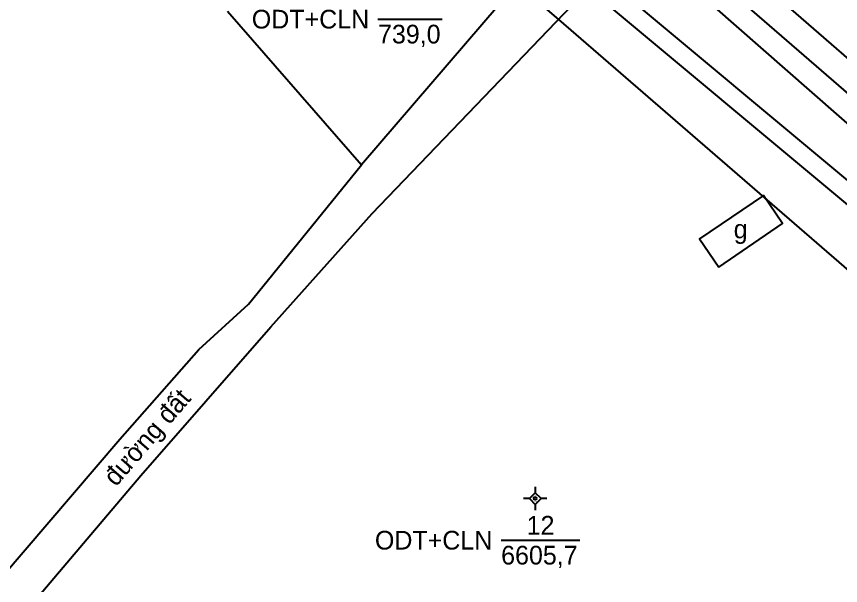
# Model space of a CAD drawing. Extents: x 549390 to 550118, y 1841259 to 1842146.
# Drawn here: x 549734.6 to 549822.8, y 1841829.2 to 1841890.1 of the extents above; entities that cross this region are included whole.
import ezdxf

# ---------------------------------------------------------------- set-up
doc = ezdxf.new("R2010")
doc.units = 0
for name, color, linetype in [('Level 10', 7, 'Continuous'), ('Level 11', 7, 'Continuous'), ('Level 13', 7, 'Continuous'), ('Level 14', 7, 'Continuous'), ('Level 15', 7, 'Continuous'), ('Level 16', 7, 'Continuous'), ('Level 2', 7, 'Continuous'), ('Level 22', 7, 'Continuous'), ('Level 23', 7, 'Continuous'), ('Level 28', 7, 'Continuous'), ('Level 4', 7, 'Continuous'), ('Level 46', 7, 'Continuous'), ('Level 50', 7, 'Continuous')]:
    doc.layers.add(name, color=color, linetype=linetype)

msp = doc.modelspace()

# ---------------------------------------------------------------- linework, layer by layer
at = {"layer": 'Level 10'}
msp.add_line((549757.2, 1841890.66), (549771.54, 1841874.24), dxfattribs=at)
at = {"layer": 'Level 11'}
for p, q in [((549790.124, 1841839.793), (549790.124, 1841839.168)), ((549789.499, 1841838.543), (549788.874, 1841838.543)), ((549790.124, 1841839.168), (549789.499, 1841838.543)), ((549789.499, 1841838.543), (549790.124, 1841837.918)), ((549790.749, 1841838.543), (549790.124, 1841839.168)), ((549790.124, 1841837.918), (549790.749, 1841838.543)), ((549791.374, 1841838.543), (549790.749, 1841838.543)), ((549790.124, 1841837.918), (549790.124, 1841837.293))]:
    msp.add_line(p, q, dxfattribs=at)
msp.add_circle((549790.124, 1841838.543), 0.15, dxfattribs=at)
at = {"layer": 'Level 13'}
for p, q in [((549773.3, 1841889.821), (549780.17, 1841889.821)), ((549786.469, 1841834.092), (549794.899, 1841834.092))]:
    msp.add_line(p, q, dxfattribs=at)
at = {"layer": 'Level 14'}
msp.add_lwpolyline([(549809.76, 1841863.31), (549816.58, 1841867.95), (549814.52, 1841870.97), (549807.7, 1841866.33)], close=True, dxfattribs=at)
at = {"layer": 'Level 22'}
msp.add_lwpolyline([(549683.458, 1842000), (549734.43, 1841958.909), (549792.886, 1841908.434), (549854.06, 1841855.451)], dxfattribs=at)
at = {"layer": 'Level 23'}
for points in [[(549780.35, 1841915.83), (549795.55, 1841902.2), (549771.54, 1841874.24)], [(549736.08, 1841826.99), (549747.95, 1841841), (549761.86, 1841856.9), (549772.68, 1841869.03), (549800.93, 1841898.47), (549846.58, 1841858.41)], [(549712.68, 1841806.12), (549733.03, 1841830.12), (549745.71, 1841844.89), (549754.15, 1841854.48), (549759.46, 1841859.33), (549771.54, 1841874.24)]]:
    msp.add_lwpolyline(points, dxfattribs=at)
at = {"layer": 'Level 46'}
msp.add_lwpolyline([(549573, 1842100), (549580.99, 1842088.64), (549590.34, 1842080.72), (549689.33, 1842000), (549743.71, 1841954.97), (549853.1, 1841859.96), (550014.42, 1841724.51), (550100, 1841655.92)], dxfattribs=at)
at = {"layer": 'Level 50'}
msp.add_line((549792.6, 1841889.79), (549839.28, 1841849.36), dxfattribs=at)
for points in [[(550000.63, 1841724.424), (549949.05, 1841766.249), (549900.097, 1841808.062), (549834.723, 1841863.256), (549772.33, 1841915.318), (549713.25, 1841964.538), (549669.776, 1842000.768)], [(549999.37, 1841722.871), (549947.77, 1841764.711), (549898.803, 1841806.538), (549833.437, 1841861.724), (549771.05, 1841913.782), (549711.97, 1841963.002), (549668.495, 1841999.232)], [(549788.18, 1841893.62), (549788.202, 1841893.598), (549792.6, 1841889.79)]]:
    msp.add_lwpolyline(points, dxfattribs=at)

# ---------------------------------------------------------------- texts
at = {"layer": 'Level 13'}
msp.add_text('12', height=2, dxfattribs=at).set_placement((549789.205, 1841834.692))
at = {"layer": 'Level 15'}
for s, p in [('ODT+CLN', (549789.779, 1841838.67)), ('Khối 1', (549789.927, 1841838.43)), ('Khối 1', (549789.927, 1841838.31)), ('Minh', (549789.97, 1841838.55)), ('12', (549790.057, 1841838.79)), ('Quyên', (549789.94, 1841838.19))]:
    msp.add_text(s, height=0.1, dxfattribs=at).set_placement(p)
at = {"layer": 'Level 16'}
msp.add_text('g', height=2, dxfattribs=at).set_placement((549811.35, 1841866.37))
at = {"layer": 'Level 2'}
for p in [(549759.809, 1841888.821), (549772.977, 1841833.092)]:
    msp.add_text('ODT+CLN', height=2, dxfattribs=at).set_placement(p)
at = {"layer": 'Level 28'}
msp.add_text('đường đất', height=2, rotation=49.23833, dxfattribs=at).set_placement((549745.282, 1841839.742))
at = {"layer": 'Level 4'}
for s, p in [('739,0', (549773.308, 1841887.221)), ('6605,7', (549786.476, 1841831.492))]:
    msp.add_text(s, height=2, dxfattribs=at).set_placement(p)

doc.saveas('drawing.dxf')
